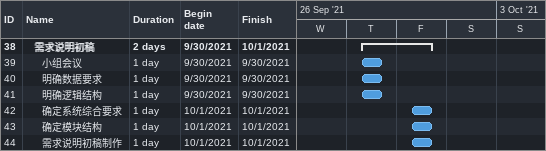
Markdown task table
| ID | Level | Task | Duration | Start | Finish |
|---|---|---|---|---|---|
| 38 | 2 | **需求说明初稿** | 2d | 2021-09-30 | 2021-10-01 |
| 39 | 3 | 小组会议 | 1d | 2021-09-30 | 2021-09-30 |
| 40 | 3 | 明确数据要求 | 1d | 2021-09-30 | 2021-09-30 |
| 41 | 3 | 明确逻辑结构 | 1d | 2021-09-30 | 2021-09-30 |
| 42 | 3 | 确定系统综合要求 | 1d | 2021-10-01 | 2021-10-01 |
| 43 | 3 | 确定模块结构 | 1d | 2021-10-01 | 2021-10-01 |
| 44 | 3 | 需求说明初稿制作 | 1d | 2021-10-01 | 2021-10-01 |
